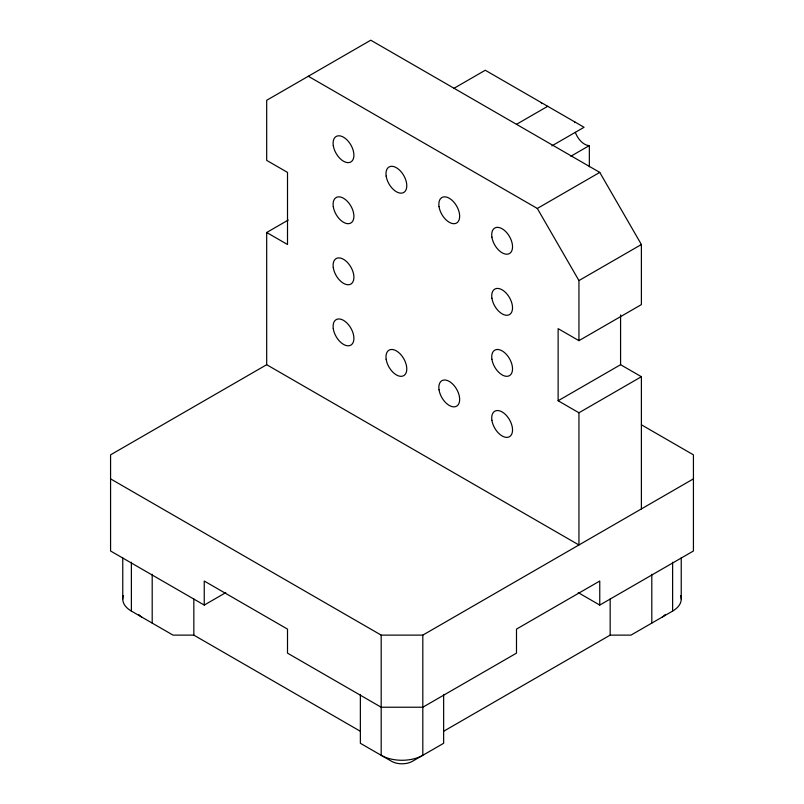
<?xml version="1.0" encoding="UTF-8"?>
<svg xmlns="http://www.w3.org/2000/svg" width="804" height="804" viewBox="0 0 804 804"><rect width="100%" height="100%" fill="white"/><g stroke="black" fill="none" stroke-linecap="round" stroke-linejoin="round"><path stroke-width="1.21" d="M122.761 599.06L122.761 557.745M681.239 557.745L681.239 599.06M454.039 88.269L485.264 70.249L584.066 127.283L551.886 145.866M641.391 508.922L641.391 376.714L578.94 412.774L578.94 544.981L266.687 364.704L266.687 232.497L288.224 220.065M516.49 124.329L547.715 106.299M570.86 156.247L589.352 145.574A14.723 8.502 60 0 1 575.342 132.379M266.687 364.704L110.57 454.843L110.57 550.991L204.246 605.07L225.773 592.638M308.324 76.259L537.313 208.457L599.754 172.398L641.391 244.516L641.391 304.605L578.94 340.665L558.127 328.645L558.127 400.754L578.94 412.774M578.94 340.665L578.94 280.566L641.391 244.516M558.127 400.754L620.577 364.704L641.391 376.714M110.57 478.872L381.186 635.12L422.814 635.12L693.43 478.872M578.227 592.638L599.754 605.07L693.43 550.991L693.43 454.843L641.391 424.793M443.637 731.268L610.166 635.12L630.979 635.12L672.616 611.08A29.436 16.995 0 0 0 680.616 595.583M360.363 731.268L193.834 635.12L173.021 635.12L131.384 611.08A29.436 16.995 0 0 1 123.384 595.583M599.754 172.398L370.775 40.2L266.687 100.289L266.687 160.388L287.51 172.408L287.51 244.516L266.687 232.497M537.313 208.457L578.94 280.566M672.616 562.257L672.616 611.08M651.803 574.277L651.803 623.1M620.577 314.967L620.577 364.704M610.166 599.06L610.166 635.12M599.754 605.07L599.754 581.031L516.49 629.11L516.49 653.139L422.814 707.229L381.186 707.229L287.51 653.139L287.51 629.11L204.246 581.031L204.246 605.07M589.352 145.574L589.352 166.76M443.637 694.455L443.637 743.288L412.412 761.308A14.723 8.502 0 0 1 391.588 761.308L360.363 743.288L360.363 694.455M422.814 635.12L422.814 755.298A29.436 16.995 0 0 1 381.186 755.298L381.186 635.12M193.834 599.06L193.834 635.12M152.197 574.277L152.197 623.1M131.384 562.257L131.384 611.08M141.795 617.09A14.723 8.502 0 0 1 138.71 614.477M665.29 614.477A14.723 8.502 0 0 1 662.205 617.09M541.313 102.61A14.723 8.502 60 0 1 541.574 103.575M574.669 122.68A14.723 8.502 60 0 1 574.93 122.017M439.034 389.799A14.723 8.502 60 0 0 456.069 406.442A14.723 8.502 60 0 0 452.662 384.031A14.723 8.502 60 0 0 439.034 389.799M386.161 359.267A14.723 8.502 60 0 0 403.196 375.92A14.723 8.502 60 0 0 399.779 353.509A14.723 8.502 60 0 0 386.161 359.267M386.161 176.106A14.723 8.502 60 0 0 403.196 192.749A14.723 8.502 60 0 0 399.779 170.337A14.723 8.502 60 0 0 386.161 176.106M439.034 206.638A14.723 8.502 60 0 0 456.069 223.281A14.723 8.502 60 0 0 452.662 200.869A14.723 8.502 60 0 0 439.034 206.638M333.288 328.746A14.723 8.502 60 0 0 350.323 345.388A14.723 8.502 60 0 0 346.906 322.977A14.723 8.502 60 0 0 333.288 328.746M333.288 267.692A14.723 8.502 60 0 0 350.323 284.335A14.723 8.502 60 0 0 346.906 261.923A14.723 8.502 60 0 0 333.288 267.692M333.288 206.638A14.723 8.502 60 0 0 350.323 223.281A14.723 8.502 60 0 0 346.906 200.869A14.723 8.502 60 0 0 333.288 206.638M333.288 145.584A14.723 8.502 60 0 0 350.323 162.227A14.723 8.502 60 0 0 346.906 139.816A14.723 8.502 60 0 0 333.288 145.584M491.907 237.16A14.723 8.502 60 0 0 508.942 253.803A14.723 8.502 60 0 0 505.535 231.391A14.723 8.502 60 0 0 491.907 237.16M491.907 298.214A14.723 8.502 60 0 0 508.942 314.856A14.723 8.502 60 0 0 505.535 292.455A14.723 8.502 60 0 0 491.907 298.214M491.907 359.267A14.723 8.502 60 0 0 508.942 375.91A14.723 8.502 60 0 0 505.535 353.509A14.723 8.502 60 0 0 491.907 359.267M491.907 420.321A14.723 8.502 60 0 0 508.942 436.974A14.723 8.502 60 0 0 505.535 414.562A14.723 8.502 60 0 0 491.907 420.321"/></g></svg>
